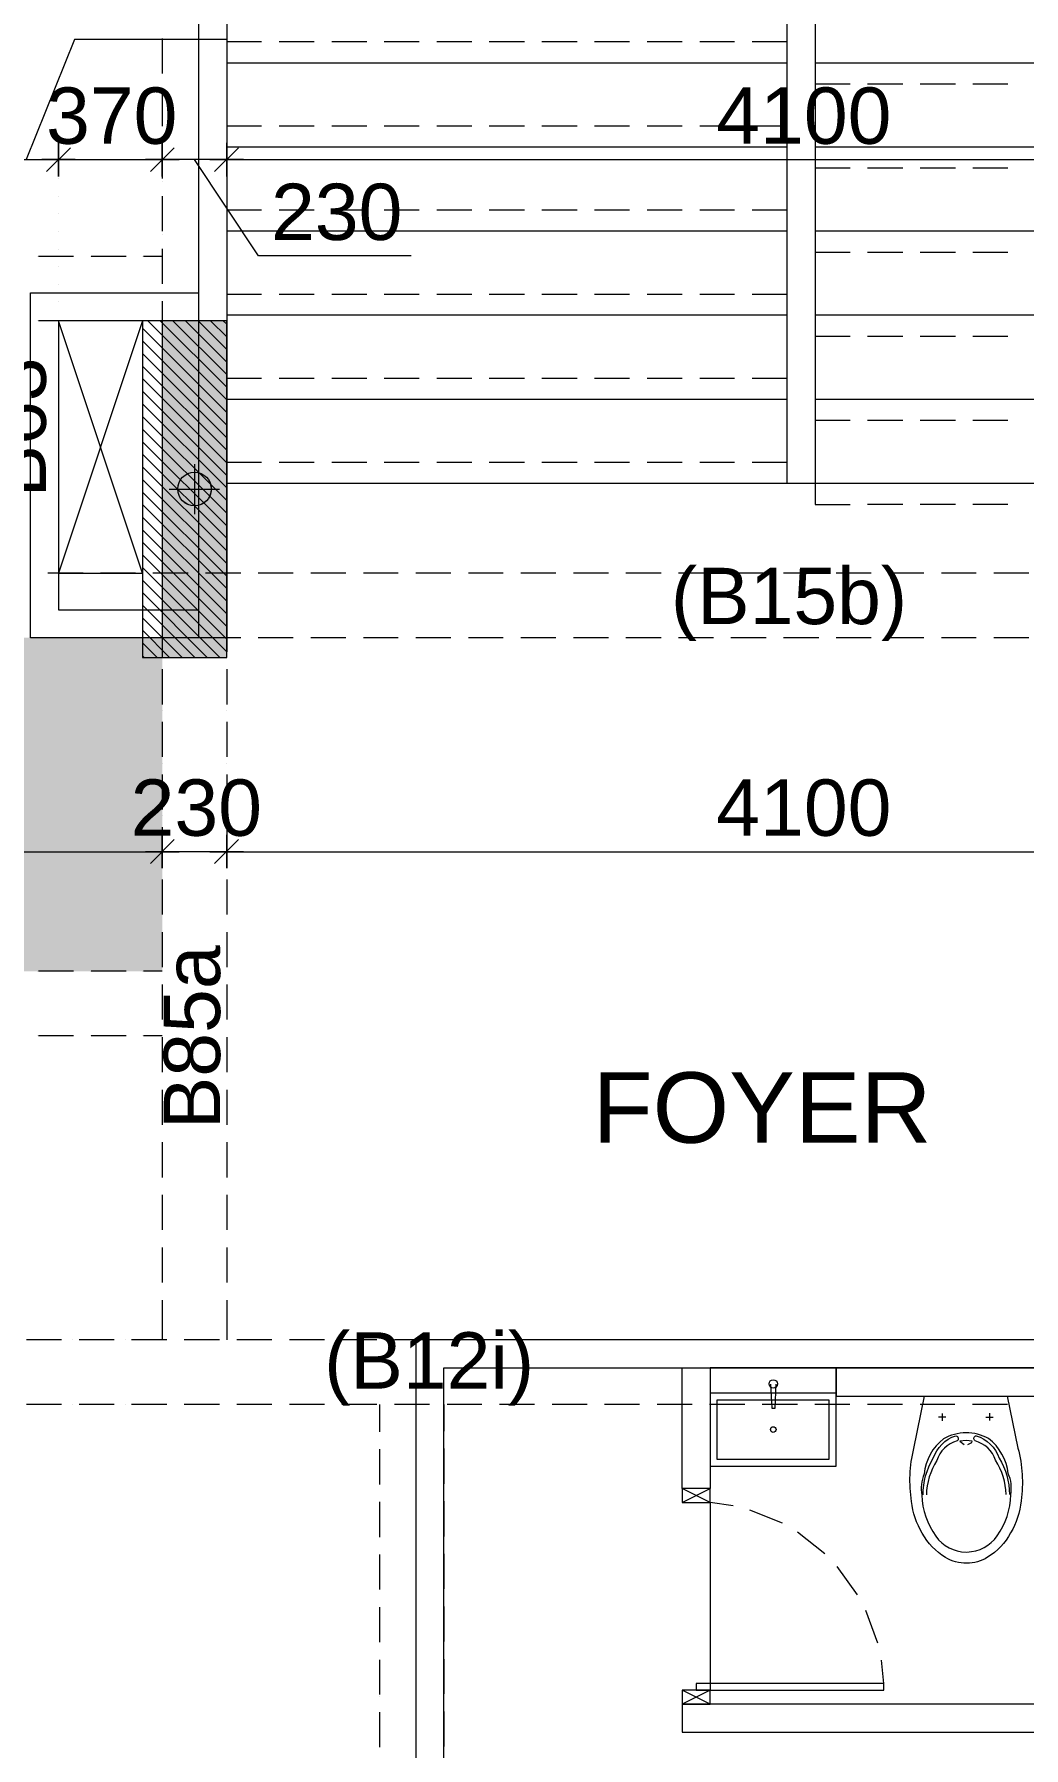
# Model space of a CAD drawing. Header units: millimetres. Extents: x -1303 to 98744, y -1303 to 90097.
# Drawn here: x 55207 to 58738, y 28153 to 34265 of the extents above; entities that cross this region are included whole.
import ezdxf

# ---------------------------------------------------------------- set-up
doc = ezdxf.new("R2010")
doc.units = ezdxf.units.MM
doc.layers.add('PDF_Geometry', color=7, linetype='Continuous')
doc.layers.add('PDF_Text', color=7, linetype='Continuous')
doc.layers.add('PDF_Solid Fills', color=192, linetype='Continuous', true_color=0xc2c0c0c0)
doc.styles.add('PDF ArialMT', font='arial.ttf')

msp = doc.modelspace()

# ---------------------------------------------------------------- hatches: boundary and pattern name
at = {"layer": 'PDF_Solid Fills', "true_color": 0x0000b2}
h = msp.add_hatch(color=33, dxfattribs=at)
h.paths.add_polyline_path([(22404.2843, 31942.72087), (22404.2843, 32112.74047), (19209.26177, 32112.74047), (19209.26177, 30922.67974), (22404.2843, 30922.67974), (22404.2843, 31642.7072), (21409.2932, 31642.7072), (21409.2932, 31942.72087)], flags=0)
h.paths.add_polyline_path([(11529.29261, 29607.70354), (11529.29261, 32397.68983), (12814.30857, 32397.68983), (12814.30857, 29607.70354)], flags=0)
h.paths.add_polyline_path([(12814.30857, 32627.71257), (12814.30857, 34142.75024), (8234.23832, 34142.75024), (8234.23832, 32627.71257)], flags=0)
h.paths.add_polyline_path([(12814.30857, 22167.74491), (12814.30857, 24957.72913), (11529.29261, 24957.72913), (11529.29261, 22167.74491)], flags=0)
h.paths.add_polyline_path([(8234.23832, 21937.72009), (8234.23832, 20422.68242), (12814.30857, 20422.68242), (12814.30857, 21937.72009)], flags=0)
h.paths.add_polyline_path([(21869.25605, 23642.75499), (21869.25605, 22452.69219), (19209.26177, 22452.69219), (19209.26177, 23642.75499)], flags=0)
h.paths.add_polyline_path([(23229.25373, 22452.69219), (23229.25373, 23642.75499), (25959.23687, 23642.75499), (25959.23687, 22452.69219)], flags=0)
h.paths.add_polyline_path([(32354.27376, 21952.6997), (32354.27376, 20422.68242), (36934.25928, 20422.68242), (36934.25928, 21952.6997)], flags=0)
h.paths.add_polyline_path([(33639.29074, 24957.72913), (33639.29074, 22182.72451), (32354.27376, 22182.72451), (32354.27376, 24957.72913)], flags=0)
h.paths.add_polyline_path([(26964.2984, 30922.67974), (26964.2984, 32112.74047), (30159.32092, 32112.74047), (30159.32092, 30922.67974)], flags=0)
h.paths.add_polyline_path([(28349.2614, 32342.68057), (28349.2614, 33242.7154), (27564.23691, 33242.7154), (27564.23691, 32342.68057)], flags=0)
h.paths.add_polyline_path([(40634.2682, 32627.71257), (40634.2682, 34142.75024), (36554.27309, 34142.75024), (36554.27309, 32627.71257)], flags=0)
h.paths.add_polyline_path([(36554.27309, 29607.70354), (36554.27309, 32397.68983), (37839.28802, 32397.68983), (37839.28802, 29607.70354)], flags=0)
h.paths.add_polyline_path([(41994.26382, 34142.75024), (41994.26382, 32627.71257), (46074.25892, 32627.71257), (46074.25892, 34142.75024)], flags=0)
h.paths.add_polyline_path([(46074.25892, 32397.68983), (46074.25892, 29607.70354), (44789.244, 29607.70354), (44789.244, 32397.68983)], flags=0)
h.paths.add_polyline_path([(45694.27273, 20422.68242), (45694.27273, 21952.6997), (50274.26033, 21952.6997), (50274.26033, 20422.68242)], flags=0)
h.paths.add_polyline_path([(48989.24127, 22182.72451), (48989.24127, 24957.72913), (50274.26033, 24957.72913), (50274.26033, 22182.72451)], flags=0)
h.paths.add_polyline_path([(52469.2958, 32112.74047), (52469.2958, 30922.67974), (55664.23361, 30922.67974), (55664.23361, 32112.74047)], flags=0)
h.paths.add_polyline_path([(55064.29717, 32342.68057), (55064.29717, 33242.7154), (54439.30655, 33242.7154), (54439.30655, 32342.68057)], flags=0)
h.paths.add_polyline_path([(63419.27024, 30922.67974), (63419.27024, 32112.74047), (60524.25933, 32112.74047), (60524.25933, 31222.69135), (60224.24978, 31222.69135), (60224.24978, 30922.67974)], flags=0)
h.paths.add_polyline_path([(60819.28118, 23642.75499), (60819.28118, 22452.69219), (63419.27024, 22452.69219), (63419.27024, 23642.75499)], flags=0)
h.paths.add_polyline_path([(56669.29721, 23642.75499), (56669.29721, 22452.69219), (59359.2507, 22452.69219), (59359.2507, 23642.75499)], flags=0)
h.paths.add_polyline_path([(71099.24354, 29607.70354), (71099.24354, 32397.68983), (69814.31126, 32397.68983), (69814.31126, 29607.70354)], flags=0)
h.paths.add_polyline_path([(71099.24354, 22167.74491), (71099.24354, 24957.72913), (69814.31126, 24957.72913), (69814.31126, 22167.74491)], flags=0)
h.paths.add_polyline_path([(69814.31126, 21937.72009), (69814.31126, 20422.68242), (74394.29472, 20422.68242), (74394.29472, 21937.72009)], flags=0)
h.paths.add_polyline_path([(69814.31126, 34142.75024), (69814.31126, 32627.71257), (74394.29472, 32627.71257), (74394.29472, 34142.75024)], flags=0)

# ---------------------------------------------------------------- linework, layer by layer
at = {"layer": 'PDF_Geometry', "color": 9, "lineweight": 0, "true_color": 0xc0c0c0}
for points in [[(55793.55, 37292.66658), (55793.55, 32112.48633)], [(59993.71669, 37062.47235), (59993.71669, 29607.44939), (56568.7582, 29607.44939), (56568.7582, 25187.24567), (51259.09215, 25187.24567), (51259.09215, 29607.44939), (43873.46715, 29607.44939), (43873.46715, 29507.58809), (43991.1015, 29449.19241), (43991.1015, 28665.52331), (44062.18955, 28674.83133)], [(55894.25843, 37062.47235), (55894.25843, 32112.48633), (55193.52677, 32112.48633), (55193.52677, 33342.15521), (55793.55, 33342.15521)], [(56018.66563, 34237.53707), (55894.25843, 34237.53707)], [(56206.54092, 34237.53707), (56081.29073, 34237.53707)], [(56393.57322, 34237.53707), (56269.16602, 34237.53707)], [(56581.45264, 34237.53707), (56456.19832, 34237.53707)], [(56768.48082, 34237.53707), (56644.07775, 34237.53707)], [(56956.36024, 34237.53707), (56831.11004, 34237.53707)], [(57144.23966, 34237.53707), (57018.98533, 34237.53707)], [(57331.26783, 34237.53707), (57206.01763, 34237.53707)], [(57519.14725, 34237.53707), (57393.89706, 34237.53707)], [(57706.17956, 34237.53707), (57581.77235, 34237.53707)], [(57894.05485, 34237.53707), (57768.80465, 34237.53707)], [(57894.05485, 34162.21754), (55894.25843, 34162.21754)], [(59993.71669, 34162.21754), (57993.92028, 34162.21754)], [(58119.17047, 34086.89799), (57993.92028, 34086.89799)], [(58306.20278, 34086.89799), (58180.95258, 34086.89799)], [(58494.0822, 34086.89799), (58368.82787, 34086.89799)], [(58681.11037, 34086.89799), (58556.7073, 34086.89799)], [(56018.66563, 33937.1019), (55894.25843, 33937.1019)], [(56206.54092, 33937.1019), (56081.29073, 33937.1019)], [(56393.57322, 33937.1019), (56269.16602, 33937.1019)], [(56581.45264, 33937.1019), (56456.19832, 33937.1019)], [(56768.48082, 33937.1019), (56644.07775, 33937.1019)], [(56956.36024, 33937.1019), (56831.11004, 33937.1019)], [(57144.23966, 33937.1019), (57018.98533, 33937.1019)], [(57331.26783, 33937.1019), (57206.01763, 33937.1019)], [(57519.14725, 33937.1019), (57393.89706, 33937.1019)], [(57706.17956, 33937.1019), (57581.77235, 33937.1019)], [(57894.05485, 33937.1019), (57768.80465, 33937.1019)], [(57894.05485, 33862.62948), (55894.25843, 33862.62948)], [(59993.71669, 33862.62948), (57993.92028, 33862.62948)], [(58119.17047, 33787.30581), (57993.92028, 33787.30581)], [(58306.20278, 33787.30581), (58180.95258, 33787.30581)], [(58494.0822, 33787.30581), (58368.82787, 33787.30581)], [(58681.11037, 33787.30581), (58556.7073, 33787.30581)], [(56018.66563, 33637.51385), (55894.25843, 33637.51385)], [(56206.54092, 33637.51385), (56081.29073, 33637.51385)], [(56393.57322, 33637.51385), (56269.16602, 33637.51385)], [(56581.45264, 33637.51385), (56456.19832, 33637.51385)], [(56768.48082, 33637.51385), (56644.07775, 33637.51385)], [(56956.36024, 33637.51385), (56831.11004, 33637.51385)], [(57144.23966, 33637.51385), (57018.98533, 33637.51385)], [(57331.26783, 33637.51385), (57206.01763, 33637.51385)], [(57519.14725, 33637.51385), (57393.89706, 33637.51385)], [(57706.17956, 33637.51385), (57581.77235, 33637.51385)], [(57894.05485, 33637.51385), (57768.80465, 33637.51385)], [(57894.05485, 33562.19431), (55894.25843, 33562.19431)], [(59993.71669, 33562.19431), (57993.92028, 33562.19431)], [(58119.17047, 33486.87064), (57993.92028, 33486.87064)], [(58306.20278, 33486.87064), (58180.95258, 33486.87064)], [(58494.0822, 33486.87064), (58368.82787, 33486.87064)], [(58681.11037, 33486.87064), (58556.7073, 33486.87064)], [(56018.66563, 33337.07868), (55894.25843, 33337.07868)], [(56206.54092, 33337.07868), (56081.29073, 33337.07868)], [(56393.57322, 33337.07868), (56269.16602, 33337.07868)], [(56581.45264, 33337.07868), (56456.19832, 33337.07868)], [(56768.48082, 33337.07868), (56644.07775, 33337.07868)], [(56956.36024, 33337.07868), (56831.11004, 33337.07868)], [(57144.23966, 33337.07868), (57018.98533, 33337.07868)], [(57331.26783, 33337.07868), (57206.01763, 33337.07868)], [(57519.14725, 33337.07868), (57393.89706, 33337.07868)], [(57706.17956, 33337.07868), (57581.77235, 33337.07868)], [(57894.05485, 33337.07868), (57768.80465, 33337.07868)], [(57894.05485, 33262.60419), (55894.25843, 33262.60419)], [(59993.71669, 33262.60419), (57993.92028, 33262.60419)], [(55793.55, 33242.29184), (55294.23521, 33242.29184), (55294.23521, 32212.3497), (55793.55, 32212.3497)], [(55593.82326, 33242.29184), (55294.23521, 32342.68057), (55593.82326, 32342.68057), (55294.23521, 33242.29184)], [(58119.17047, 33187.28258), (57993.92028, 33187.28258)], [(58306.20278, 33187.28258), (58180.95258, 33187.28258)], [(58494.0822, 33187.28258), (58368.82787, 33187.28258)], [(58681.11037, 33187.28258), (58556.7073, 33187.28258)], [(56018.66563, 33037.48856), (55894.25843, 33037.48856)], [(56206.54092, 33037.48856), (56081.29073, 33037.48856)], [(56393.57322, 33037.48856), (56269.16602, 33037.48856)], [(56581.45264, 33037.48856), (56456.19832, 33037.48856)], [(56768.48082, 33037.48856), (56644.07775, 33037.48856)], [(56956.36024, 33037.48856), (56831.11004, 33037.48856)], [(57144.23966, 33037.48856), (57018.98533, 33037.48856)], [(57331.26783, 33037.48856), (57206.01763, 33037.48856)], [(57519.14725, 33037.48856), (57393.89706, 33037.48856)], [(57706.17956, 33037.48856), (57581.77235, 33037.48856)], [(57894.05485, 33037.48856), (57768.80465, 33037.48856)], [(57894.05485, 32962.16902), (55894.25843, 32962.16902)], [(59993.71669, 32962.16902), (57993.92028, 32962.16902)], [(58119.17047, 32887.69454), (57993.92028, 32887.69454)], [(58306.20278, 32887.69454), (58180.95258, 32887.69454)], [(58494.0822, 32887.69454), (58368.82787, 32887.69454)], [(58681.11037, 32887.69454), (58556.7073, 32887.69454)], [(56018.66563, 32737.05339), (55894.25843, 32737.05339)], [(56206.54092, 32737.05339), (56081.29073, 32737.05339)], [(56393.57322, 32737.05339), (56269.16602, 32737.05339)], [(56581.45264, 32737.05339), (56456.19832, 32737.05339)], [(56768.48082, 32737.05339), (56644.07775, 32737.05339)], [(56956.36024, 32737.05339), (56831.11004, 32737.05339)], [(57144.23966, 32737.05339), (57018.98533, 32737.05339)], [(57331.26783, 32737.05339), (57206.01763, 32737.05339)], [(57519.14725, 32737.05339), (57393.89706, 32737.05339)], [(57706.17956, 32737.05339), (57581.77235, 32737.05339)], [(57894.05485, 32737.05339), (57768.80465, 32737.05339)], [(57894.05485, 32662.5789), (55894.25843, 32662.5789)], [(59993.71669, 32662.5789), (57993.92028, 32662.5789), (57993.92028, 32587.25936), (58119.17047, 32587.25936)], [(58306.20278, 32587.25936), (58180.95258, 32587.25936)], [(58494.0822, 32587.25936), (58368.82787, 32587.25936)], [(58681.11037, 32587.25936), (58556.7073, 32587.25936)], [(56568.7582, 19382.49837), (56568.7582, 18581.90334), (56668.61951, 18581.90334), (56668.61951, 29507.58809), (58994.23999, 29507.58809), (58994.23999, 29207.15292), (58994.23999, 28607.12763), (59094.10543, 28607.12763), (58994.23999, 28607.12763), (58994.23999, 28307.53958), (57519.14725, 28307.53958), (57519.14725, 28207.6762), (59993.71669, 28207.6762), (59993.71669, 23742.61629), (59493.55478, 23742.61629), (59493.55478, 22352.15319), (59493.55478, 23742.61629), (59993.71669, 23742.61629)], [(58069.23982, 29417.03273), (58069.23982, 29507.58809), (57619.00856, 29507.58809), (57619.00856, 29077.66918), (57519.14725, 29077.66918), (57519.14725, 29507.58809)], [(57619.00856, 29507.58809), (57619.00856, 29417.03273)], [(57834.81411, 29450.03953), (57839.04559, 29364.56278), (57850.89704, 29364.56278), (57855.12852, 29450.03953)], [(58446.68878, 29345.09755), (58447.5359, 29318.86361)], [(58615.94804, 29345.94468), (58615.94804, 29319.70866)], [(58460.23035, 29332.40311), (58433.99434, 29331.55806)], [(58603.25359, 29332.40311), (58628.64248, 29332.40311)], [(58538.08712, 29234.23398), (58552.47582, 29241.00477), (58554.16593, 29246.0813), (58532.16553, 29248.62061), (58510.161, 29246.0813), (58525.39268, 29234.23398)], [(58531.31841, 29275.70167), (58531.31841, 29275.70167)], [(58531.31841, 29275.70167), (58531.31841, 29275.70167)], [(58532.16553, 29248.62061), (58532.16553, 29248.62061)], [(57519.14725, 29026.8914), (57619.00856, 29077.66918)], [(57619.00856, 29026.8914), (57519.14725, 29077.66918)], [(57701.10095, 29015.88913), (57619.00856, 29026.8914), (57619.00856, 28357.47023), (57519.14725, 28307.53958)], [(57877.12892, 28953.26404), (57761.18881, 28999.81033)], [(58028.61925, 28844.09058), (57930.44806, 28921.10437)], [(58145.40649, 28698.52804), (58072.62418, 28799.23646)], [(58533.85564, 28850.01424), (58533.85564, 28850.01424)], [(58533.85564, 28811.08585), (58533.85564, 28811.08585)], [(58533.85564, 28811.08585), (58533.85564, 28811.08585)], [(58535.54989, 28850.01424), (58535.54989, 28850.01424)], [(58217.34167, 28525.88443), (58175.02686, 28642.67165)], [(58238.49907, 28382.01406), (58230.03611, 28464.94944)], [(57619.00856, 28307.53958), (57519.14725, 28357.47023)]]:
    msp.add_lwpolyline(points, dxfattribs=at)
for points in [[(57993.92028, 35062.67593), (57993.92028, 32662.5789), (57894.05485, 32662.5789), (57894.05485, 35062.67593)], [(58069.23982, 29406.87759), (58994.24166, 29406.87759), (58994.24166, 29507.58685), (58069.23982, 29507.58685)], [(57619.00856, 29157.2202), (58069.23818, 29157.2202), (58069.23818, 29417.03316), (57619.00856, 29417.03316)], [(57643.55445, 29182.60908), (58043.85258, 29182.60908), (58043.85258, 29392.49055), (57643.55445, 29392.49055)], [(57519.14725, 29026.8914), (57619.01021, 29026.8914), (57619.01021, 29077.66918), (57519.14725, 29077.66918)], [(57569.0779, 28357.47023), (58238.49823, 28357.47023), (58238.49823, 28382.01282), (57569.0779, 28382.01282)], [(57519.14725, 28307.53958), (57619.01021, 28307.53958), (57619.01021, 28357.47106), (57519.14725, 28357.47106)]]:
    msp.add_lwpolyline(points, close=True, dxfattribs=at)
at = {"layer": 'PDF_Geometry', "color": 122, "lineweight": 0, "true_color": 0x00b88a}
for points in [[(55895.10555, 34246.00004), (55350.93458, 34246.00004), (55179.13809, 33817.7733)], [(55083.50826, 33817.7733), (55273.92492, 33817.7733), (55253.61051, 33817.7733)], [(55294.23521, 33817.7733), (55664.06419, 33817.7733)], [(55873.94815, 33817.7733), (55683.53149, 33817.7733), (55703.84177, 33817.7733)], [(56551.83227, 33475.02331), (56007.6613, 33475.02331), (55779.16131, 33817.7733)], [(55913.72159, 33817.7733), (59974.25354, 33817.7733), (59953.94325, 33817.7733)], [(52509.07338, 31349.12752), (52488.7631, 31349.12752), (55643.75391, 31349.12752), (55623.44362, 31349.12752)], [(55894.25843, 31349.12752), (55664.06419, 31349.12752)], [(55934.036, 31349.12752), (55913.72159, 31349.12752), (59974.25354, 31349.12752), (59953.94325, 31349.12752)]]:
    msp.add_lwpolyline(points, dxfattribs=at)
at = {"layer": 'PDF_Geometry', "color": 157, "lineweight": 0, "true_color": 0x3f5f7f}
for points in [[(55664.06419, 34249.38439), (55664.06419, 34124.98132)], [(55894.25843, 34249.38439), (55894.25843, 34124.98132)], [(55664.06419, 34062.3521), (55664.06419, 33937.1019)], [(55894.25843, 34062.3521), (55894.25843, 33937.1019)], [(55664.06419, 33874.47681), (55664.06419, 33750.0696)], [(55894.25843, 33874.47681), (55894.25843, 33750.0696)], [(55664.06419, 33687.4445), (55664.06419, 33562.19431)], [(55894.25843, 33687.4445), (55894.25843, 33562.19431)], [(55664.06419, 33499.56508), (55664.06419, 33375.16201)], [(55894.25843, 33499.56508), (55894.25843, 33375.16201)], [(55347.55021, 33472.48608), (55222.30003, 33472.48608)], [(55535.42964, 33472.48608), (55410.17532, 33472.48608)], [(55664.06419, 33472.48608), (55597.20761, 33472.48608)], [(55664.06419, 33312.53484), (55664.06419, 33187.28258)], [(55894.25843, 33312.53484), (55894.25843, 33187.28258)], [(55347.55021, 33242.29184), (55222.30003, 33242.29184)], [(55294.23521, 33242.29184), (55294.23521, 33105.19226)], [(55535.42964, 33242.29184), (55410.17532, 33242.29184)], [(55664.06419, 33242.29184), (55597.20761, 33242.29184)], [(55664.06419, 33124.65749), (55664.06419, 32999.40523)], [(55894.25843, 33124.65749), (55894.25843, 32999.40523)], [(55294.23521, 33042.56717), (55294.23521, 32917.3149)], [(55664.06419, 32937.62519), (55664.06419, 32812.375)], [(55894.25843, 32937.62519), (55894.25843, 32812.375)], [(55294.23521, 32854.68981), (55294.23521, 32729.43755)], [(55664.06419, 32749.74783), (55664.06419, 32624.49557)], [(55894.25843, 32749.74783), (55894.25843, 32624.49557)], [(55294.23521, 32667.65751), (55294.23521, 32542.40525)], [(55664.06419, 32561.87047), (55664.06419, 32437.46534)], [(55894.25843, 32561.87047), (55894.25843, 32437.46534)], [(55294.23521, 32479.78015), (55294.23521, 32342.68057)], [(55381.40206, 32342.68057), (55256.15188, 32342.68057)], [(55568.43437, 32342.68057), (55444.02717, 32342.68057)], [(55756.31379, 32342.68057), (55631.05946, 32342.68057)], [(55664.06419, 32374.83817), (55664.06419, 32249.58798)], [(55944.18908, 32342.68057), (55818.93889, 32342.68057)], [(55894.25843, 32374.83817), (55894.25843, 32249.58798)], [(56131.22138, 32342.68057), (56005.97119, 32342.68057)], [(56319.1008, 32342.68057), (56193.84648, 32342.68057)], [(56506.12898, 32342.68057), (56381.7259, 32342.68057)], [(56694.0084, 32342.68057), (56568.7582, 32342.68057)], [(56881.0407, 32342.68057), (56756.63349, 32342.68057)], [(57068.91599, 32342.68057), (56943.66579, 32342.68057)], [(57255.94828, 32342.68057), (57131.54521, 32342.68057)], [(57443.82771, 32342.68057), (57318.57339, 32342.68057)], [(57631.703, 32342.68057), (57506.45281, 32342.68057)], [(57818.7353, 32342.68057), (57693.48511, 32342.68057)], [(58006.61473, 32342.68057), (57881.3604, 32342.68057)], [(58193.64702, 32342.68057), (58069.23982, 32342.68057)], [(58381.52231, 32342.68057), (58256.27213, 32342.68057)], [(58568.55462, 32342.68057), (58444.14742, 32342.68057)], [(58756.43404, 32342.68057), (58631.17971, 32342.68057)], [(55664.06419, 32186.96082), (55664.06419, 32062.55568)], [(55894.25843, 32186.96082), (55894.25843, 32062.55568)], [(55381.40206, 32112.48633), (55256.15188, 32112.48633)], [(55568.43437, 32112.48633), (55444.02717, 32112.48633)], [(55756.31379, 32112.48633), (55631.05946, 32112.48633)], [(55944.18908, 32112.48633), (55818.93889, 32112.48633)], [(56131.22138, 32112.48633), (56005.97119, 32112.48633)], [(56319.1008, 32112.48633), (56193.84648, 32112.48633)], [(56506.12898, 32112.48633), (56381.7259, 32112.48633)], [(56694.0084, 32112.48633), (56568.7582, 32112.48633)], [(56881.0407, 32112.48633), (56756.63349, 32112.48633)], [(57068.91599, 32112.48633), (56943.66579, 32112.48633)], [(57255.94828, 32112.48633), (57131.54521, 32112.48633)], [(57443.82771, 32112.48633), (57318.57339, 32112.48633)], [(57631.703, 32112.48633), (57506.45281, 32112.48633)], [(57818.7353, 32112.48633), (57693.48511, 32112.48633)], [(58006.61473, 32112.48633), (57881.3604, 32112.48633)], [(58193.64702, 32112.48633), (58069.23982, 32112.48633)], [(58381.52231, 32112.48633), (58256.27213, 32112.48633)], [(58568.55462, 32112.48633), (58444.14742, 32112.48633)], [(58756.43404, 32112.48633), (58631.17971, 32112.48633)], [(55664.06419, 31999.93059), (55664.06419, 31874.67832)], [(55894.25843, 31999.93059), (55894.25843, 31874.67832)], [(55664.06419, 31812.05116), (55664.06419, 31687.64602)], [(55894.25843, 31812.05116), (55894.25843, 31687.64602)], [(55664.06419, 31625.02093), (55664.06419, 31499.76866)], [(55894.25843, 31625.02093), (55894.25843, 31499.76866)], [(55664.06419, 31437.14357), (55664.06419, 31311.89131)], [(55894.25843, 31437.14357), (55894.25843, 31311.89131)], [(55664.06419, 31250.11127), (55664.06419, 31124.85901)], [(55894.25843, 31250.11127), (55894.25843, 31124.85901)], [(55664.06419, 31062.23391), (55664.06419, 30936.98165)], [(55894.25843, 31062.23391), (55894.25843, 30936.98165)], [(55347.55021, 30922.59503), (55222.30003, 30922.59503)], [(55535.42964, 30922.59503), (55410.17532, 30922.59503)], [(55664.06419, 30922.59503), (55597.20761, 30922.59503)], [(55664.06419, 30875.20161), (55664.06419, 30749.94935)], [(55894.25843, 30875.20161), (55894.25843, 30749.94935)], [(55347.55021, 30692.40286), (55222.30003, 30692.40286)], [(55535.42964, 30692.40286), (55410.17532, 30692.40286)], [(55664.06419, 30692.40286), (55597.20761, 30692.40286)], [(55664.06419, 30687.32425), (55664.06419, 30562.07199)], [(55894.25843, 30687.32425), (55894.25843, 30562.07199)], [(55664.06419, 30499.4469), (55664.06419, 30375.04176)], [(55894.25843, 30499.4469), (55894.25843, 30375.04176)], [(55664.06419, 30312.41459), (55664.06419, 30187.16233)], [(55894.25843, 30312.41459), (55894.25843, 30187.16233)], [(55664.06419, 30124.53724), (55664.06419, 30000.1321)], [(55894.25843, 30124.53724), (55894.25843, 30000.1321)], [(55664.06419, 29937.50493), (55664.06419, 29812.25475)], [(55894.25843, 29937.50493), (55894.25843, 29812.25475)], [(55664.06419, 29749.62758), (55664.06419, 29607.44939)], [(55894.25843, 29749.62758), (55894.25843, 29607.44939)], [(55305.2354, 29607.44939), (55179.98521, 29607.44939)], [(55492.2677, 29607.44939), (55367.8605, 29607.44939)], [(55680.14712, 29607.44939), (55554.8928, 29607.44939)], [(55868.02241, 29607.44939), (55742.77223, 29607.44939)], [(56055.05472, 29607.44939), (55929.80452, 29607.44939)], [(56242.93414, 29607.44939), (56117.67981, 29607.44939)], [(56429.96231, 29607.44939), (56304.71212, 29607.44939)], [(56617.84173, 29607.44939), (56492.59154, 29607.44939)], [(56804.87404, 29607.44939), (56680.46683, 29607.44939)], [(56992.74933, 29607.44939), (56867.49913, 29607.44939)], [(57179.78162, 29607.44939), (57055.37855, 29607.44939)], [(57367.66105, 29607.44939), (57242.40672, 29607.44939)], [(57554.69335, 29607.44939), (57430.28614, 29607.44939)], [(57742.56864, 29607.44939), (57617.31845, 29607.44939)], [(57930.44806, 29607.44939), (57805.19374, 29607.44939)], [(58117.48036, 29607.44939), (57992.22603, 29607.44939)], [(58305.35565, 29607.44939), (58180.10546, 29607.44939)], [(58492.38795, 29607.44939), (58367.98075, 29607.44939)], [(58680.26737, 29607.44939), (58555.01305, 29607.44939)], [(55305.2354, 29377.25722), (55179.98521, 29377.25722)], [(55492.2677, 29377.25722), (55367.8605, 29377.25722)], [(55680.14712, 29377.25722), (55554.8928, 29377.25722)], [(55868.02241, 29377.25722), (55742.77223, 29377.25722)], [(56055.05472, 29377.25722), (55929.80452, 29377.25722)], [(56242.93414, 29377.25722), (56117.67981, 29377.25722)], [(56429.96231, 29377.25722), (56304.71212, 29377.25722)], [(56439.27239, 29377.25722), (56439.27239, 29279.0881)], [(56617.84173, 29377.25722), (56492.59154, 29377.25722)], [(56668.61951, 29377.25722), (56668.61951, 29281.62533)], [(56804.87404, 29377.25722), (56680.46683, 29377.25722)], [(56992.74933, 29377.25722), (56867.49913, 29377.25722)], [(57179.78162, 29377.25722), (57055.37855, 29377.25722)], [(57367.66105, 29377.25722), (57242.40672, 29377.25722)], [(57554.69335, 29377.25722), (57430.28614, 29377.25722)], [(57742.56864, 29377.25722), (57617.31845, 29377.25722)], [(57930.44806, 29377.25722), (57805.19374, 29377.25722)], [(58117.48036, 29377.25722), (57992.22603, 29377.25722)], [(58305.35565, 29377.25722), (58180.10546, 29377.25722)], [(58492.38795, 29377.25722), (58367.98075, 29377.25722)], [(58680.26737, 29377.25722), (58555.01305, 29377.25722)], [(56439.27239, 29217.30806), (56439.27239, 29092.0558)], [(56668.61951, 29219.84736), (56668.61951, 29094.5951)], [(56439.27239, 29029.4307), (56439.27239, 28904.17844)], [(56668.61951, 29031.96793), (56668.61951, 28906.71775)], [(56439.27239, 28841.55128), (56439.27239, 28717.14614)], [(56668.61951, 28844.09058), (56668.61951, 28719.68544)], [(56439.27239, 28654.52105), (56439.27239, 28529.26878)], [(56668.61951, 28657.06035), (56668.61951, 28531.80809)], [(56439.27239, 28466.64369), (56439.27239, 28342.23648)], [(56668.61951, 28469.18092), (56668.61951, 28344.77578)], [(56439.27239, 28279.61139), (56439.27239, 28154.35912)], [(56668.61951, 28282.15069), (56668.61951, 28156.89843)]]:
    msp.add_lwpolyline(points, dxfattribs=at)
at = {"layer": 'PDF_Geometry', "color": 122, "lineweight": 0, "true_color": 0x00b88a}
for points in [[(55294.23521, 33757.68544), (55294.23521, 33877.86116)], [(55664.06419, 33877.86116), (55664.06419, 33757.68544)], [(55894.25843, 33877.86116), (55894.25843, 33757.68544)], [(55353.47595, 33817.7733), (55234.14734, 33817.7733)], [(55336.55002, 33860.08811), (55251.07327, 33775.45848)], [(55603.98046, 33817.7733), (55724.15205, 33817.7733)], [(55621.74938, 33775.45848), (55706.37901, 33860.08811)], [(55834.17056, 33817.7733), (55953.49917, 33817.7733)], [(55851.09649, 33775.45848), (55936.57324, 33860.08811)], [(55706.37901, 31392.28945), (55621.74938, 31306.8127)], [(55664.06419, 31289.88678), (55664.06419, 31409.21538)], [(55851.09649, 31306.8127), (55936.57324, 31392.28945)], [(55894.25843, 31409.21538), (55894.25843, 31289.88678)], [(55724.15205, 31349.12752), (55603.98046, 31349.12752)], [(55834.17056, 31349.12752), (55953.49917, 31349.12752)]]:
    msp.add_lwpolyline(points, close=True, dxfattribs=at)
at = {"layer": 'PDF_Geometry', "lineweight": 0}
for points in [[(55294.23521, 33817.7733), (55294.23521, 33817.7733)], [(55294.23521, 33817.7733), (55294.23521, 33817.7733)], [(55664.06419, 33817.7733), (55664.06419, 33817.7733)], [(55664.06419, 33817.7733), (55664.06419, 33817.7733)], [(55894.25843, 33817.7733), (55894.25843, 33817.7733)], [(55894.25843, 33817.7733), (55894.25843, 33817.7733)], [(55294.23521, 33749.22248), (55294.23521, 33749.22248)], [(55294.23521, 33749.22248), (55294.23521, 33749.22248)], [(55294.23521, 33686.59738), (55294.23521, 33686.59738)], [(55294.23521, 33686.59738), (55294.23521, 33686.59738)], [(55664.06419, 33739.0694), (55664.06419, 33739.0694)], [(55664.06419, 33739.0694), (55664.06419, 33739.0694)], [(55894.25843, 33739.0694), (55894.25843, 33739.0694)], [(55894.25843, 33739.0694), (55894.25843, 33739.0694)], [(55294.23521, 33623.97228), (55294.23521, 33623.97228)], [(55294.23521, 33623.97228), (55294.23521, 33623.97228)], [(55664.06419, 33676.4443), (55664.06419, 33676.4443)], [(55664.06419, 33676.4443), (55664.06419, 33676.4443)], [(55894.25843, 33676.4443), (55894.25843, 33676.4443)], [(55894.25843, 33676.4443), (55894.25843, 33676.4443)], [(55294.23521, 33561.34719), (55294.23521, 33561.34719)], [(55294.23521, 33561.34719), (55294.23521, 33561.34719)], [(55664.06419, 33613.81508), (55664.06419, 33613.81508)], [(55664.06419, 33613.81508), (55664.06419, 33613.81508)], [(55894.25843, 33613.81508), (55894.25843, 33613.81508)], [(55894.25843, 33613.81508), (55894.25843, 33613.81508)], [(55294.23521, 33498.72209), (55294.23521, 33498.72209)], [(55294.23521, 33498.72209), (55294.23521, 33498.72209)], [(55664.06419, 33551.18998), (55664.06419, 33551.18998)], [(55664.06419, 33551.18998), (55664.06419, 33551.18998)], [(55894.25843, 33551.18998), (55894.25843, 33551.18998)], [(55894.25843, 33551.18998), (55894.25843, 33551.18998)], [(55219.75866, 33472.48608), (55219.75866, 33472.48608)], [(55219.75866, 33472.48608), (55219.75866, 33472.48608)], [(55282.38788, 33472.48608), (55282.38788, 33472.48608)], [(55282.38788, 33472.48608), (55282.38788, 33472.48608)], [(55294.23521, 33436.09286), (55294.23521, 33436.09286)], [(55294.23521, 33436.09286), (55294.23521, 33436.09286)], [(55345.01298, 33472.48608), (55345.01298, 33472.48608)], [(55345.01298, 33472.48608), (55345.01298, 33472.48608)], [(55407.63808, 33472.48608), (55407.63808, 33472.48608)], [(55407.63808, 33472.48608), (55407.63808, 33472.48608)], [(55470.26317, 33472.48608), (55470.26317, 33472.48608)], [(55470.26317, 33472.48608), (55470.26317, 33472.48608)], [(55532.04528, 33472.48608), (55532.04528, 33472.48608)], [(55532.04528, 33472.48608), (55532.04528, 33472.48608)], [(55594.67038, 33472.48608), (55594.67038, 33472.48608)], [(55594.67038, 33472.48608), (55594.67038, 33472.48608)], [(55664.06419, 33472.48608), (55664.06419, 33472.48608)], [(55664.06419, 33472.48608), (55664.06419, 33472.48608)], [(55664.06419, 33472.48608), (55664.06419, 33472.48608)], [(55664.06419, 33472.48608), (55664.06419, 33472.48608)], [(55894.25843, 33472.48608), (55894.25843, 33472.48608)], [(55894.25843, 33472.48608), (55894.25843, 33472.48608)], [(55294.23521, 33373.46776), (55294.23521, 33373.46776)], [(55294.23521, 33373.46776), (55294.23521, 33373.46776)], [(55294.23521, 33311.68979), (55294.23521, 33311.68979)], [(55294.23521, 33311.68979), (55294.23521, 33311.68979)], [(55219.75866, 33242.29184), (55219.75866, 33242.29184)], [(55219.75866, 33242.29184), (55219.75866, 33242.29184)], [(55282.38788, 33242.29184), (55282.38788, 33242.29184)], [(55282.38788, 33242.29184), (55282.38788, 33242.29184)], [(55294.23521, 33242.29184), (55294.23521, 33242.29184)], [(55294.23521, 33242.29184), (55294.23521, 33242.29184)], [(55345.01298, 33242.29184), (55345.01298, 33242.29184)], [(55345.01298, 33242.29184), (55345.01298, 33242.29184)], [(55407.63808, 33242.29184), (55407.63808, 33242.29184)], [(55407.63808, 33242.29184), (55407.63808, 33242.29184)], [(55470.26317, 33242.29184), (55470.26317, 33242.29184)], [(55470.26317, 33242.29184), (55470.26317, 33242.29184)], [(55532.04528, 33242.29184), (55532.04528, 33242.29184)], [(55532.04528, 33242.29184), (55532.04528, 33242.29184)], [(55593.82326, 33216.0579), (55894.25843, 32915.62273)], [(55594.67038, 33242.29184), (55594.67038, 33242.29184)], [(55594.67038, 33242.29184), (55594.67038, 33242.29184)], [(55612.44342, 33242.29184), (55894.25843, 32961.3219)], [(55657.29547, 33242.29184), (55894.25843, 33006.17601)], [(55664.06419, 33242.29184), (55664.06419, 33242.29184)], [(55664.06419, 33242.29184), (55664.06419, 33242.29184)], [(55702.14753, 33242.29184), (55894.25843, 33051.03013)], [(55747.00371, 33242.29184), (55894.25843, 33095.88424)], [(55791.85575, 33242.29184), (55894.25843, 33140.73629)], [(55836.71193, 33242.29184), (55894.25843, 33185.5904)], [(55881.56398, 33242.29184), (55894.25843, 33230.44452)], [(55593.82326, 33171.20378), (55894.25843, 32870.76861)], [(55593.82326, 33126.34967), (55894.25843, 32825.91449)], [(55593.82326, 33081.49555), (55894.25843, 32781.06038)], [(55593.82326, 33036.64351), (55894.25843, 32736.20833)], [(55593.82326, 32991.78939), (55894.25843, 32691.35422)], [(55593.82326, 32946.93527), (55894.25843, 32646.5001)], [(55593.82326, 32902.08116), (55894.25843, 32601.64598)], [(55593.82326, 32856.38199), (55894.25843, 32556.79187)], [(55593.82326, 32811.52787), (55894.25843, 32511.93982)], [(55593.82326, 32766.67375), (55894.25843, 32467.08571)], [(55593.82326, 32721.81964), (55894.25843, 32422.23159)], [(55593.82326, 32676.9676), (55894.25843, 32377.37747)], [(55593.82326, 32632.11348), (55894.25843, 32332.52336)], [(55593.82326, 32587.25936), (55894.25843, 32287.67131)], [(55593.82326, 32542.40525), (55894.25843, 32242.8172)], [(55593.82326, 32497.55113), (55894.25843, 32197.96308)], [(55593.82326, 32452.69909), (55894.25843, 32152.26391)], [(55593.82326, 32407.84497), (55894.25843, 32107.4098)], [(55593.82326, 32362.99085), (55894.25843, 32062.55568)], [(55593.82326, 32318.13674), (55869.71667, 32042.2454)], [(55593.82326, 32273.28262), (55824.86048, 32042.2454)], [(55593.82326, 32228.43058), (55780.00843, 32042.2454)], [(55593.82326, 32183.57646), (55735.15638, 32042.2454)], [(55593.82326, 32138.72234), (55690.3002, 32042.2454)], [(55593.82326, 32093.86823), (55645.44816, 32042.2454)], [(55593.82326, 32048.16906), (55599.74898, 32042.2454)], [(55664.06419, 32042.2454), (55664.06419, 32042.2454)], [(55664.06419, 32042.2454), (55664.06419, 32042.2454)], [(55894.25843, 32042.2454), (55894.25843, 32042.2454)], [(55894.25843, 32042.2454), (55894.25843, 32042.2454)], [(55664.06419, 31977.07893), (55664.06419, 31977.07893)], [(55664.06419, 31977.07893), (55664.06419, 31977.07893)], [(55894.25843, 31977.07893), (55894.25843, 31977.07893)], [(55894.25843, 31977.07893), (55894.25843, 31977.07893)], [(55664.06419, 31914.45383), (55664.06419, 31914.45383)], [(55664.06419, 31914.45383), (55664.06419, 31914.45383)], [(55894.25843, 31914.45383), (55894.25843, 31914.45383)], [(55894.25843, 31914.45383), (55894.25843, 31914.45383)], [(55664.06419, 31851.82874), (55664.06419, 31851.82874)], [(55664.06419, 31851.82874), (55664.06419, 31851.82874)], [(55894.25843, 31851.82874), (55894.25843, 31851.82874)], [(55894.25843, 31851.82874), (55894.25843, 31851.82874)], [(55664.06419, 31790.0487), (55664.06419, 31790.0487)], [(55664.06419, 31790.0487), (55664.06419, 31790.0487)], [(55894.25843, 31790.0487), (55894.25843, 31790.0487)], [(55894.25843, 31790.0487), (55894.25843, 31790.0487)], [(55664.06419, 31727.42153), (55664.06419, 31727.42153)], [(55664.06419, 31727.42153), (55664.06419, 31727.42153)], [(55894.25843, 31727.42153), (55894.25843, 31727.42153)], [(55894.25843, 31727.42153), (55894.25843, 31727.42153)], [(55664.06419, 31664.79644), (55664.06419, 31664.79644)], [(55664.06419, 31664.79644), (55664.06419, 31664.79644)], [(55894.25843, 31664.79644), (55894.25843, 31664.79644)], [(55894.25843, 31664.79644), (55894.25843, 31664.79644)], [(55664.06419, 31602.17134), (55664.06419, 31602.17134)], [(55664.06419, 31602.17134), (55664.06419, 31602.17134)], [(55894.25843, 31602.17134), (55894.25843, 31602.17134)], [(55894.25843, 31602.17134), (55894.25843, 31602.17134)], [(55664.06419, 31539.54417), (55664.06419, 31539.54417)], [(55664.06419, 31539.54417), (55664.06419, 31539.54417)], [(55894.25843, 31539.54417), (55894.25843, 31539.54417)], [(55894.25843, 31539.54417), (55894.25843, 31539.54417)], [(55664.06419, 31476.91908), (55664.06419, 31476.91908)], [(55664.06419, 31476.91908), (55664.06419, 31476.91908)], [(55894.25843, 31476.91908), (55894.25843, 31476.91908)], [(55894.25843, 31476.91908), (55894.25843, 31476.91908)], [(55664.06419, 31414.29191), (55664.06419, 31414.29191)], [(55664.06419, 31414.29191), (55664.06419, 31414.29191)], [(55894.25843, 31414.29191), (55894.25843, 31414.29191)], [(55894.25843, 31414.29191), (55894.25843, 31414.29191)], [(55664.06419, 31349.12752), (55664.06419, 31349.12752)], [(55664.06419, 31349.12752), (55664.06419, 31349.12752)], [(55894.25843, 31349.12752), (55894.25843, 31349.12752)], [(55894.25843, 31349.12752), (55894.25843, 31349.12752)], [(55219.75866, 30922.59503), (55219.75866, 30922.59503)], [(55219.75866, 30922.59503), (55219.75866, 30922.59503)], [(55282.38788, 30922.59503), (55282.38788, 30922.59503)], [(55282.38788, 30922.59503), (55282.38788, 30922.59503)], [(55345.01298, 30922.59503), (55345.01298, 30922.59503)], [(55345.01298, 30922.59503), (55345.01298, 30922.59503)], [(55407.63808, 30922.59503), (55407.63808, 30922.59503)], [(55407.63808, 30922.59503), (55407.63808, 30922.59503)], [(55470.26317, 30922.59503), (55470.26317, 30922.59503)], [(55470.26317, 30922.59503), (55470.26317, 30922.59503)], [(55532.04528, 30922.59503), (55532.04528, 30922.59503)], [(55532.04528, 30922.59503), (55532.04528, 30922.59503)], [(55594.67038, 30922.59503), (55594.67038, 30922.59503)], [(55594.67038, 30922.59503), (55594.67038, 30922.59503)], [(55664.06419, 30922.59503), (55664.06419, 30922.59503)], [(55664.06419, 30922.59503), (55664.06419, 30922.59503)], [(55219.75866, 30692.40286), (55219.75866, 30692.40286)], [(55219.75866, 30692.40286), (55219.75866, 30692.40286)], [(55282.38788, 30692.40286), (55282.38788, 30692.40286)], [(55282.38788, 30692.40286), (55282.38788, 30692.40286)], [(55345.01298, 30692.40286), (55345.01298, 30692.40286)], [(55345.01298, 30692.40286), (55345.01298, 30692.40286)], [(55407.63808, 30692.40286), (55407.63808, 30692.40286)], [(55407.63808, 30692.40286), (55407.63808, 30692.40286)], [(55470.26317, 30692.40286), (55470.26317, 30692.40286)], [(55470.26317, 30692.40286), (55470.26317, 30692.40286)], [(55532.04528, 30692.40286), (55532.04528, 30692.40286)], [(55532.04528, 30692.40286), (55532.04528, 30692.40286)], [(55594.67038, 30692.40286), (55594.67038, 30692.40286)], [(55594.67038, 30692.40286), (55594.67038, 30692.40286)], [(55664.06419, 30692.40286), (55664.06419, 30692.40286)], [(55664.06419, 30692.40286), (55664.06419, 30692.40286)], [(55219.75866, 29607.44939), (55219.75866, 29607.44939)], [(55219.75866, 29607.44939), (55219.75866, 29607.44939)], [(55282.38788, 29607.44939), (55282.38788, 29607.44939)], [(55282.38788, 29607.44939), (55282.38788, 29607.44939)], [(55345.01298, 29607.44939), (55345.01298, 29607.44939)], [(55345.01298, 29607.44939), (55345.01298, 29607.44939)], [(55407.63808, 29607.44939), (55407.63808, 29607.44939)], [(55407.63808, 29607.44939), (55407.63808, 29607.44939)], [(55470.26317, 29607.44939), (55470.26317, 29607.44939)], [(55470.26317, 29607.44939), (55470.26317, 29607.44939)], [(55532.04528, 29607.44939), (55532.04528, 29607.44939)], [(55532.04528, 29607.44939), (55532.04528, 29607.44939)], [(55594.67038, 29607.44939), (55594.67038, 29607.44939)], [(55594.67038, 29607.44939), (55594.67038, 29607.44939)], [(55664.06419, 29607.44939), (55664.06419, 29607.44939)], [(55664.06419, 29607.44939), (55664.06419, 29607.44939)], [(55219.75866, 29377.25722), (55219.75866, 29377.25722)], [(55219.75866, 29377.25722), (55219.75866, 29377.25722)], [(55282.38788, 29377.25722), (55282.38788, 29377.25722)], [(55282.38788, 29377.25722), (55282.38788, 29377.25722)], [(55345.01298, 29377.25722), (55345.01298, 29377.25722)], [(55345.01298, 29377.25722), (55345.01298, 29377.25722)], [(55407.63808, 29377.25722), (55407.63808, 29377.25722)], [(55407.63808, 29377.25722), (55407.63808, 29377.25722)], [(55470.26317, 29377.25722), (55470.26317, 29377.25722)], [(55470.26317, 29377.25722), (55470.26317, 29377.25722)], [(55532.04528, 29377.25722), (55532.04528, 29377.25722)], [(55532.04528, 29377.25722), (55532.04528, 29377.25722)], [(55594.67038, 29377.25722), (55594.67038, 29377.25722)], [(55594.67038, 29377.25722), (55594.67038, 29377.25722)], [(55664.06419, 29377.25722), (55664.06419, 29377.25722)], [(55664.06419, 29377.25722), (55664.06419, 29377.25722)], [(56439.27239, 28406.55583), (56439.27239, 28406.55583)], [(56439.27239, 28406.55583), (56439.27239, 28406.55583)], [(56668.61951, 28407.40295), (56668.61951, 28407.40295)], [(56668.61951, 28407.40295), (56668.61951, 28407.40295)], [(56439.27239, 28337.15995), (56439.27239, 28337.15995)], [(56439.27239, 28337.15995), (56439.27239, 28337.15995)], [(56668.61951, 28338.005), (56668.61951, 28338.005)], [(56668.61951, 28337.15995), (56668.61951, 28337.15995)], [(56439.27239, 28274.53278), (56439.27239, 28274.53278)], [(56439.27239, 28274.53278), (56439.27239, 28274.53278)], [(56668.61951, 28275.3799), (56668.61951, 28275.3799)], [(56668.61951, 28274.53278), (56668.61951, 28274.53278)], [(56439.27239, 28211.90769), (56439.27239, 28211.90769)], [(56439.27239, 28211.90769), (56439.27239, 28211.90769)], [(56668.61951, 28212.75481), (56668.61951, 28212.75481)], [(56668.61951, 28211.90769), (56668.61951, 28211.90769)]]:
    msp.add_lwpolyline(points, dxfattribs=at)
at = {"layer": 'PDF_Geometry', "color": 5, "lineweight": 0}
for points in [[(55593.82326, 32042.2454), (55894.25843, 32042.2454), (55894.25843, 33242.29352), (55593.82326, 33242.29352)], [(55664.06419, 32042.2454), (55894.25679, 32042.2454), (55894.25679, 33242.29352), (55664.06419, 33242.29352)]]:
    msp.add_lwpolyline(points, close=True, dxfattribs=at)
at = {"layer": 'PDF_Geometry', "color": 20, "lineweight": 0, "true_color": 0xff4405}
for points in [[(55779.16131, 32731.97685), (55779.16131, 32552.56039)], [(55688.61009, 32642.26862), (55868.86954, 32642.26862)]]:
    msp.add_lwpolyline(points, dxfattribs=at)
at = {"layer": 'PDF_Geometry', "color": 9, "lineweight": 0, "true_color": 0xc0c0c0}
msp.add_lwpolyline([(58534.24408, 28811.5838, -0.1569927009), (58459.19314, 28831.41887, -0.134049447), (58376.19165, 28917.751, -0.1102127604), (58338.02979, 29031.46586, -0.1008346945), (58345.98035, 29219.84736), (58384.06368, 29406.87759), (58678.57313, 29406.87759), (58717.50359, 29221.53954, -0.1006186758), (58728.50378, 29033.23862, -0.1101965155), (58691.35022, 28919.15805, -0.1341676349), (58609.09254, 28832.07383, -0.157163251)], format="xyb", close=True, dxfattribs=at)
for points in [[(58535.54989, 28850.86136, 0.2397098669), (58643.36589, 28908.2405, 0.1476881308), (58691.94527, 29055.07166, 0.1426905351), (58683.05668, 29130.81683, 0.2034460286), (58612.30747, 29255.73024, 0.1265667543), (58532.16553, 29275.95581, 0.1272292408), (58452.21368, 29254.97402, 0.2034869255), (58382.58845, 29129.4387, 0.1428159303), (58374.3445, 29053.67907, 0.1475591964), (58424.2545, 28907.24048, 0.239539785), (58532.57876, 28850.83037)], [(58379.0512, 29054.54892, -0.1364617213), (58414.61383, 29185.0926, -0.2361166619), (58496.04289, 29265.50939, -0.6675709878), (58500.00379, 29246.92843, 0.2505980243), (58427.56034, 29177.44784, 0.1339159578), (58390.67124, 29054.60058)], [(58675.61027, 29055.91878, 0.1340949675), (58637.64264, 29178.35074, 0.250574368), (58564.5876, 29247.22595, -0.6710660932), (58568.38519, 29265.80067, -0.2361856128), (58650.47759, 29186.16493, -0.1361528006), (58687.28816, 29055.91878)]]:
    msp.add_lwpolyline(points, format="xyb", dxfattribs=at)
at = {"layer": 'PDF_Geometry', "color": 20, "lineweight": 0, "true_color": 0xff4405}
msp.add_circle((55779.28987, 32642.75879), 60.04704, dxfattribs=at)
at = {"layer": 'PDF_Geometry', "color": 7, "lineweight": 0, "true_color": 0xffffff}
msp.add_circle((55779.2538, 32642.68234), 60.01093, dxfattribs=at)
at = {"layer": 'PDF_Geometry', "color": 9, "lineweight": 0, "true_color": 0xc0c0c0}
for centre, radius in [((57844.25725, 29450.66029), 14.94334), ((57844.26144, 29287.66367), 9.95164)]:
    msp.add_circle(centre, radius, dxfattribs=at)
at = {"layer": 'PDF_Solid Fills', "lineweight": 0}
msp.add_solid([(55894.25843, 32042.7516), (55664.23361, 32042.7516), (55894.25843, 33242.7154), (55664.23361, 33242.7154)], dxfattribs=at)

# ---------------------------------------------------------------- texts
at = {"layer": 'PDF_Text', "char_height": 201.084641, "attachment_point": 4, "style": 'PDF ArialMT'}
for s, insert in [('370', (55249.57525, 33973.38266)), ('4100', (57641.17577, 33973.38266)), ('230', (56052.40305, 33630.18068)), ('230', (55551.39222, 31504.88583)), ('4100', (57641.17577, 31504.88583))]:
    msp.add_mtext(s, dxfattribs=dict(at, insert=insert))
at = {"layer": 'PDF_Text', "color": 6, "char_height": 201.084641, "attachment_point": 4, "rotation": 90, "style": 'PDF ArialMT'}
for s, insert in [('B63', (55149.91159, 32612.50189)), ('B85a', (55771.4357, 30358.94322))]:
    msp.add_mtext(s, dxfattribs=dict(at, insert=insert))
at = {"layer": 'PDF_Text', "color": 6, "char_height": 201.084641, "attachment_point": 4, "style": 'PDF ArialMT'}
for s, insert in [('(B15b)', (57479.03212, 32231.06269)), ('(B12i)', (56241.84255, 29503.88375))]:
    msp.add_mtext(s, dxfattribs=dict(at, insert=insert))
at = {"layer": 'PDF_Text', "color": 9, "true_color": 0xc0c0c0, "insert": (57199.46594, 30434.67619), "char_height": 251.355414, "attachment_point": 4, "style": 'PDF ArialMT'}
msp.add_mtext('FOYER', dxfattribs=at)

doc.saveas('drawing.dxf')
